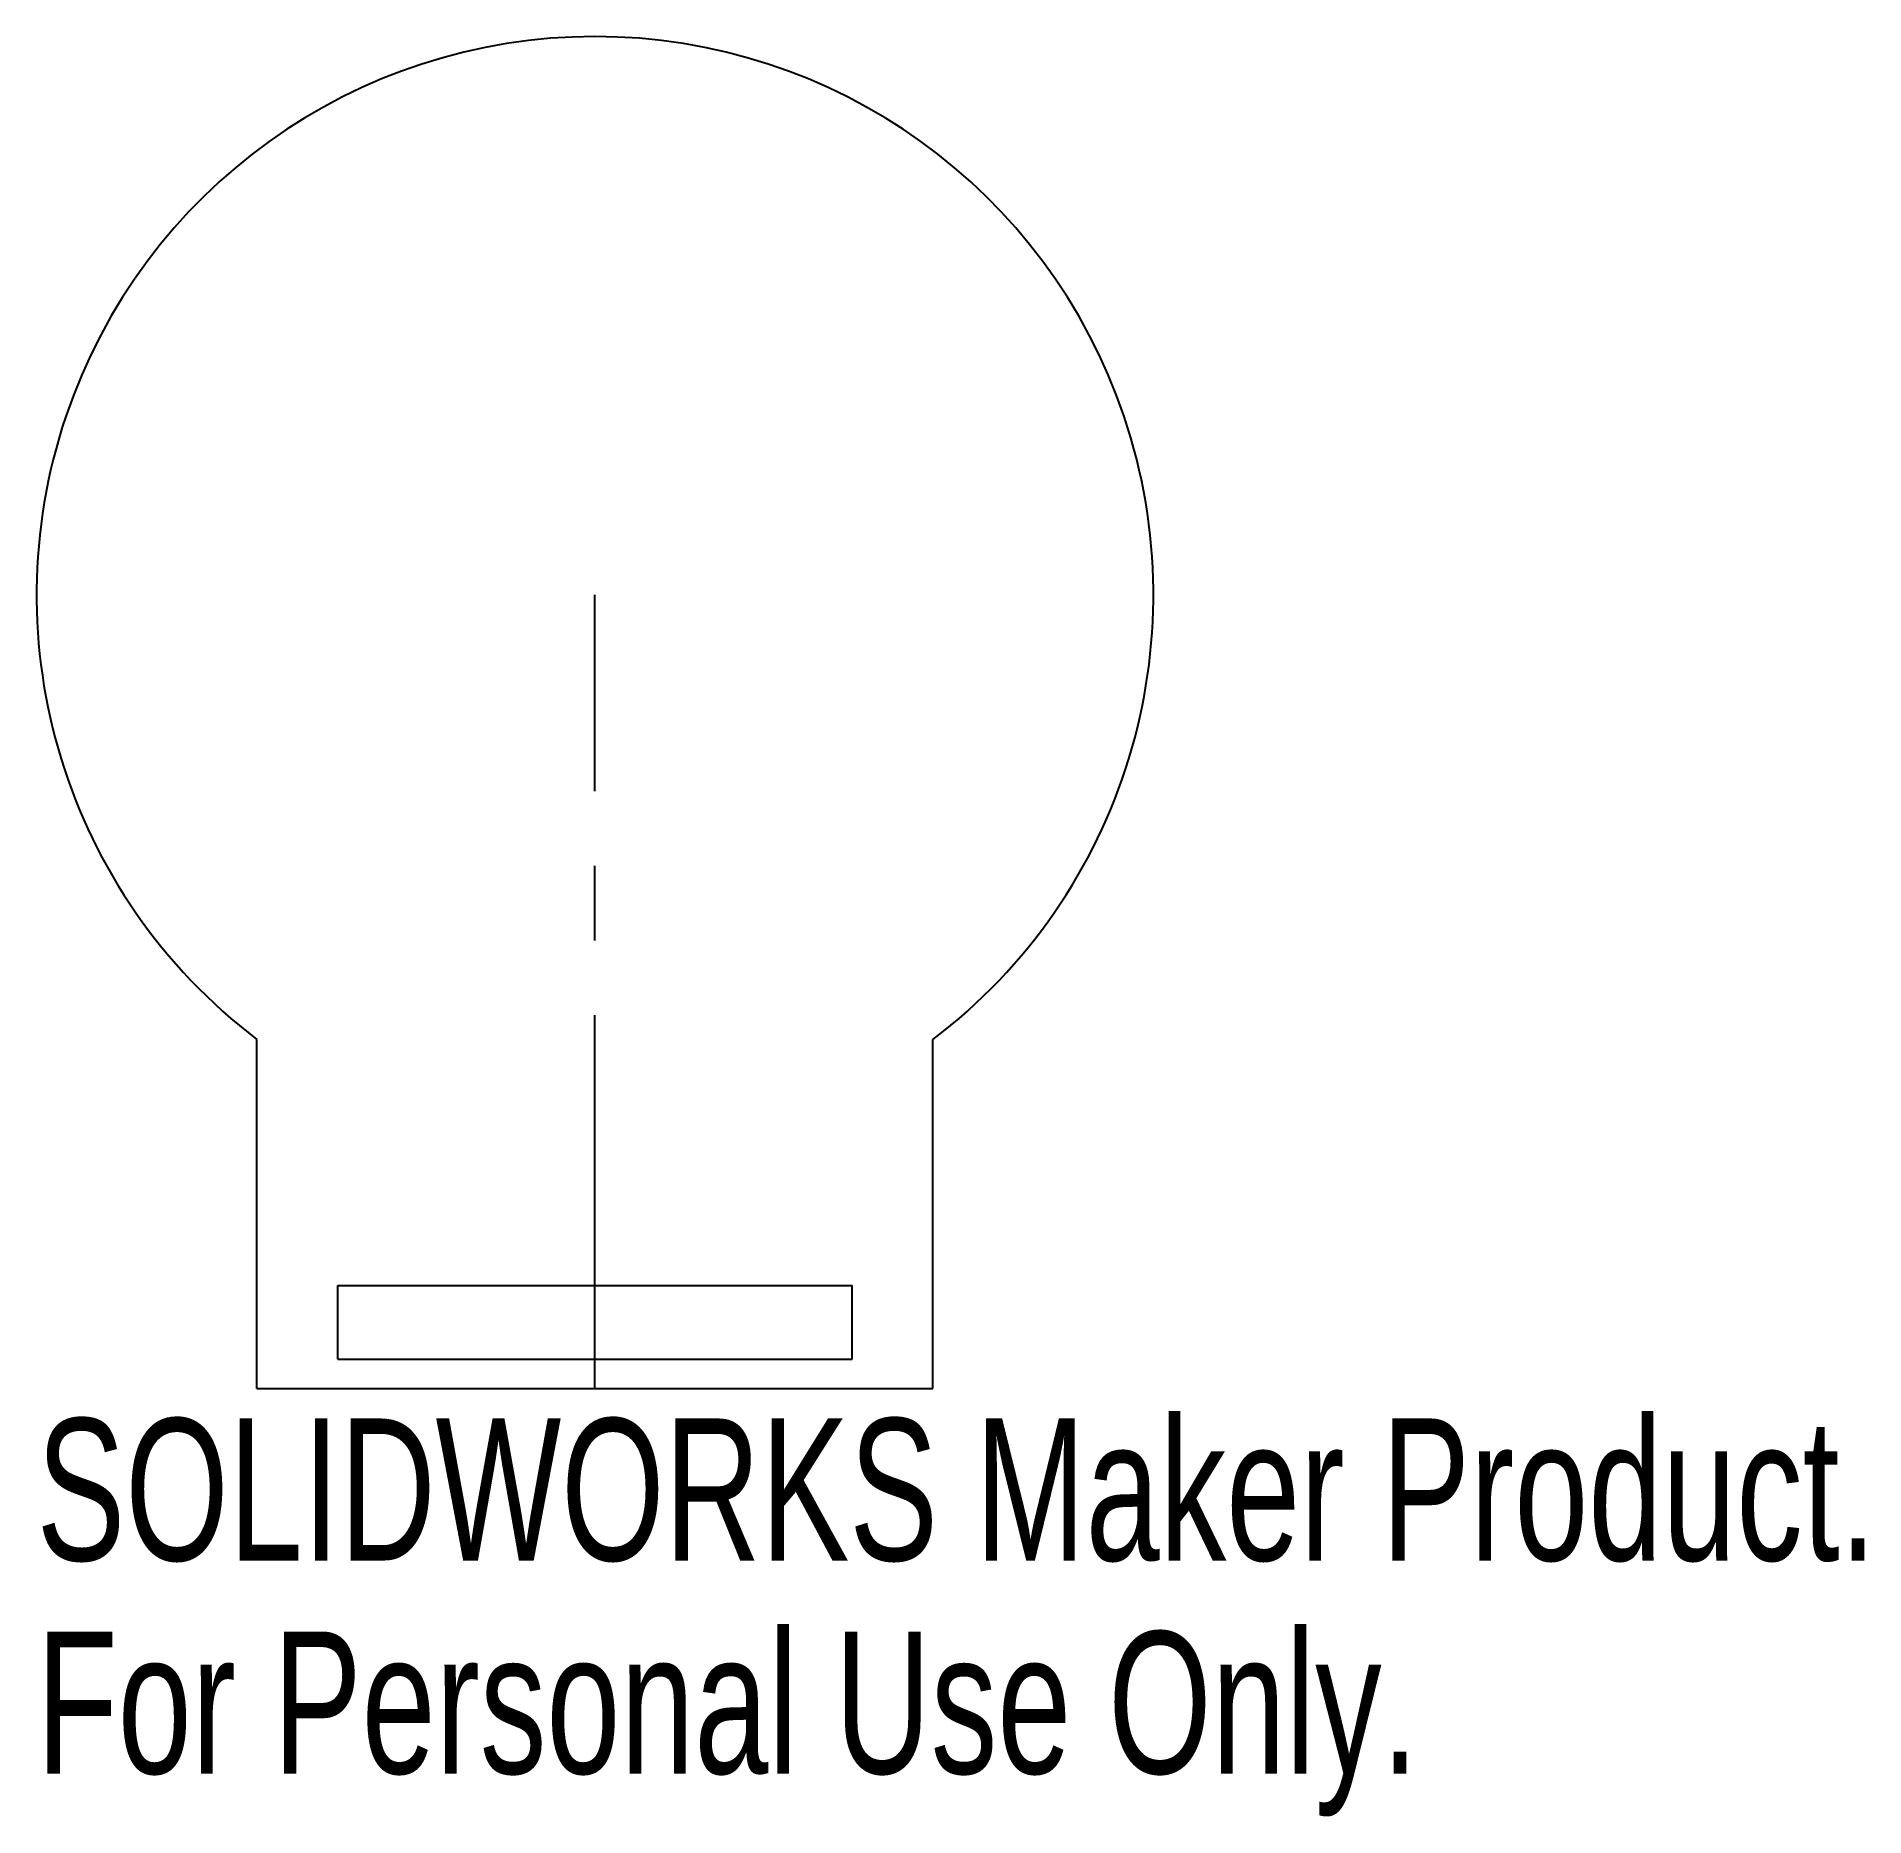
# Model space of a CAD drawing. Header units: millimetres. Extents: x -7.5 to 54.7, y -14.6 to 46.
import ezdxf

# ---------------------------------------------------------------- set-up
doc = ezdxf.new("R2010")
doc.units = ezdxf.units.MM
doc.linetypes.add('CENTERX2', pattern=[20.32, 12.7, -2.54, 2.54, -2.54])
doc.styles.add('SLDTEXTSTYLE0', font='TXT', dxfattribs={"width": 0.7})

msp = doc.modelspace()

# ---------------------------------------------------------------- linework, layer by layer
at = {"color": 7, "linetype": 'CENTERX2'}
msp.add_line((11.5, 0), (11.5, 27), dxfattribs=at)
at = {"color": 7, "linetype": 'Continuous'}
for p, q in [((0, 0), (0, 11.876)), ((23, 0), (23, 11.876)), ((2.75, 1), (2.75, 3.5)), ((2.75, 3.5), (20.25, 3.5)), ((20.25, 1), (20.25, 3.5)), ((2.75, 1), (20.25, 1)), ((0, 0), (23, 0))]:
    msp.add_line(p, q, dxfattribs=at)
msp.add_arc((11.5, 27), 19, 307.24778, 232.75222, dxfattribs=at)

# ---------------------------------------------------------------- texts
at = {"color": 7, "linetype": 'Continuous', "char_height": 4.83362, "attachment_point": 1, "style": 'SLDTEXTSTYLE0'}
for s, insert in [('SOLIDWORKS Maker Product.', (-7.5, -1.02)), ('For Personal Use Only.', (-7.5, -8.27))]:
    msp.add_mtext(s, dxfattribs=dict(at, insert=insert))

doc.saveas('drawing.dxf')
